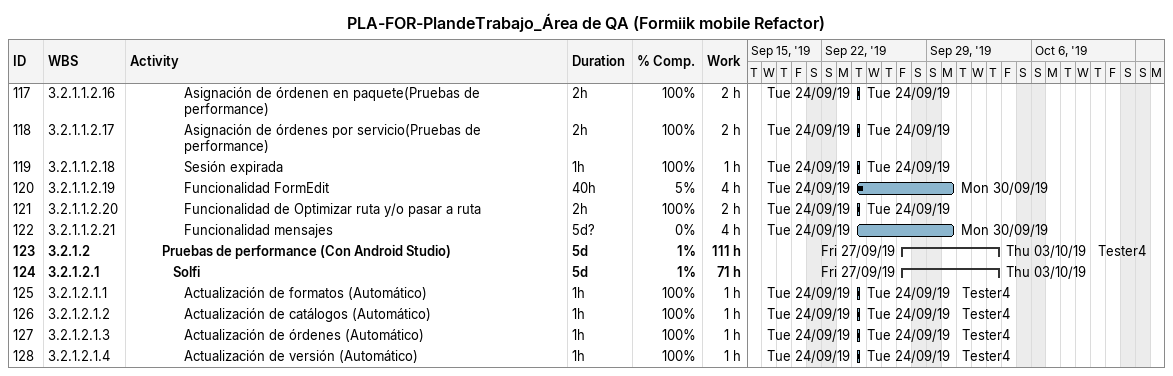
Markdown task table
PLA-FOR-PlandeTrabajo_Área de QA (Formiik mobile Refactor)

| ID | WBS | Task | Duration | Start | Finish | Resources | % complete | Work (h) |
|---|---|---|---|---|---|---|---|---|
| 117 | 3.2.1.1.2.16 | Asignación de órdenen en paquete(Pruebas de performance) | 2h | 2019-09-24 | 2019-09-24 |  | 100 | 2 |
| 118 | 3.2.1.1.2.17 | Asignación de órdenes por servicio(Pruebas de performance) | 2h | 2019-09-24 | 2019-09-24 |  | 100 | 2 |
| 119 | 3.2.1.1.2.18 | Sesión expirada | 1h | 2019-09-24 | 2019-09-24 |  | 100 | 1 |
| 120 | 3.2.1.1.2.19 | Funcionalidad FormEdit | 40h | 2019-09-24 | 2019-09-30 |  | 5 | 4 |
| 121 | 3.2.1.1.2.20 | Funcionalidad de Optimizar ruta y/o pasar a ruta | 2h | 2019-09-24 | 2019-09-24 |  | 100 | 2 |
| 122 | 3.2.1.1.2.21 | Funcionalidad mensajes | 5d? | 2019-09-24 | 2019-09-30 |  | 0 | 4 |
| 123 | 3.2.1.2 | **Pruebas de performance (Con Android Studio)** | 5d | 2019-09-27 | 2019-10-03 | Tester4 | 1 | 111 |
| 124 | 3.2.1.2.1 | **Solfi** | 5d | 2019-09-27 | 2019-10-03 |  | 1 | 71 |
| 125 | 3.2.1.2.1.1 | Actualización de formatos (Automático) | 1h | 2019-09-24 | 2019-09-24 | Tester4 | 100 | 1 |
| 126 | 3.2.1.2.1.2 | Actualización de catálogos (Automático) | 1h | 2019-09-24 | 2019-09-24 | Tester4 | 100 | 1 |
| 127 | 3.2.1.2.1.3 | Actualización de órdenes (Automático) | 1h | 2019-09-24 | 2019-09-24 | Tester4 | 100 | 1 |
| 128 | 3.2.1.2.1.4 | Actualización de versión (Automático) | 1h | 2019-09-24 | 2019-09-24 | Tester4 | 100 | 1 |
